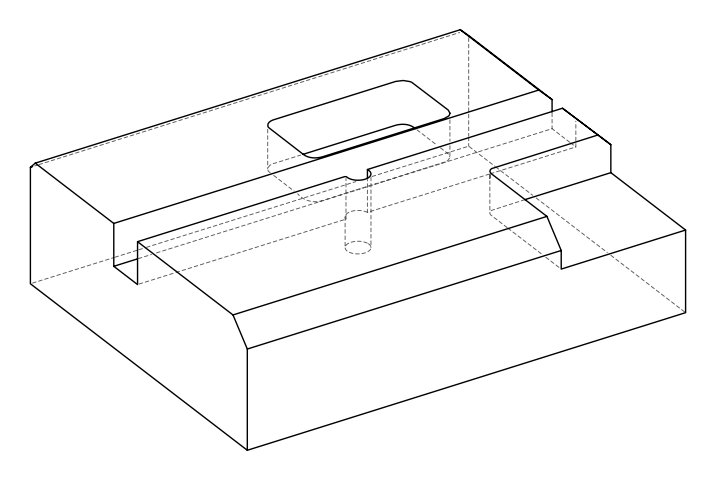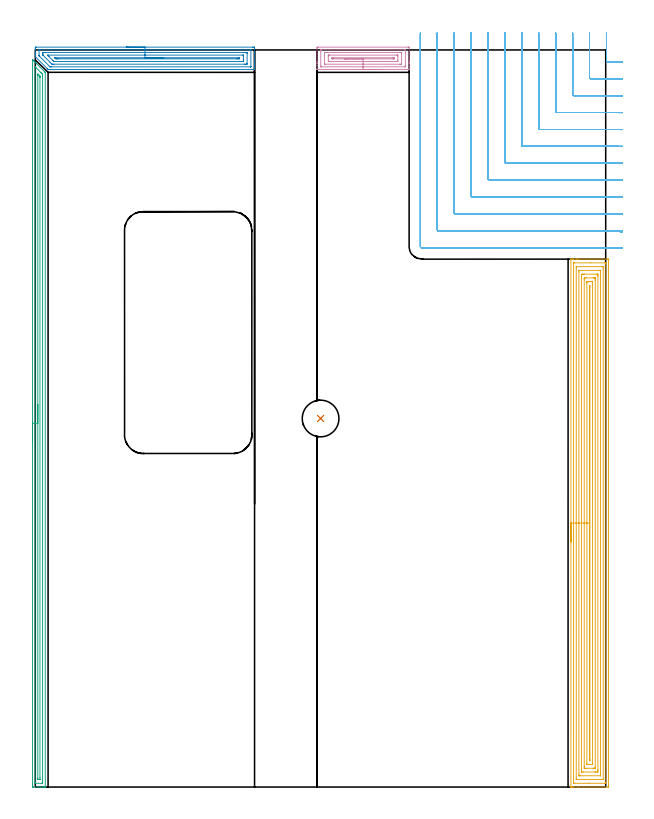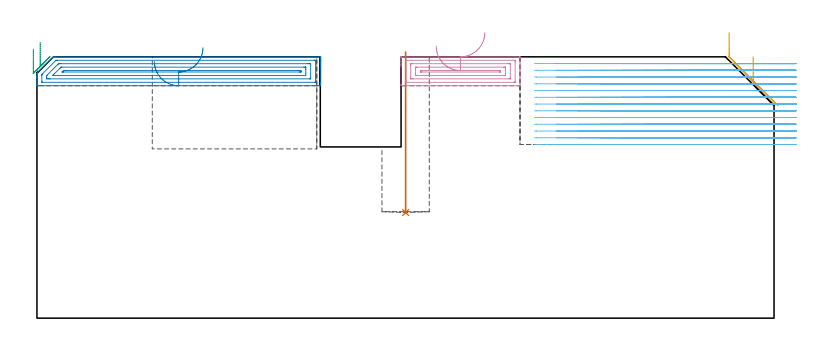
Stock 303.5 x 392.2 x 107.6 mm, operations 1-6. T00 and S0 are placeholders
(PLAN: 8 operations, 4 tool changes, 102 min)
(1 INDEXABLE_INSERT_DRILL_BLIND_HOLE_FROM_SOLID | STEP1POCKET | NXT0302_010 | 0.27 min | 19046 mm3)
(2 AREA_MILL | FG_CHAMFER_SURFACE | UGT0205_001 | 4.78 min | 8725 mm3)
(3 AREA_MILL_1 | FG_CHAMFER_SURFACE_1 | UGT0205_001 | 9.39 min | 8846 mm3)
(4 AREA_MILL_2 | FG_CHAMFER_SURFACE_2 | UGT0205_001 | 2.15 min | 4393 mm3)
(5 AREA_MILL_3 | FG_CHAMFER_SURFACE_3 | UGT0205_001 | 18.18 min | 57758 mm3)
(6 MILL_CORNER_NOTCH_RECTANGULAR | CORNER_NOTCH_RECTANGULAR | NXT0201_011 | Follow Part, ap 3, ae 75% | 42.42 min | 417905 mm3)
(7 MILL_RECTANGULAR_POCKET | POCKET_RECTANGULAR_STRAIGHT | NXT0201_012 | Follow Part, ap 4, ae 75% | 15.49 min | 327081 mm3)
(8 MILL_RECTANGULAR_SLOT | SLOT_RECTANGULAR | UGT0201_004 | Follow Part, ap 8, ae 75% | 9.31 min | 478092 mm3)
(TOOL NXT0302_010 | Index. Insert Drill 19.5mm [880-D1950L25-05] | D19.5 PA176 FL98 Z2)
(TOOL UGT0205_001 | Chamfer Mill 20 x 3 x 45 deg. | D20 FL50 Z2)
(TOOL NXT0201_011 | ENDMILL 12mm [2P460-1200-NA 1630] | D12 FL38 Z6)
(TOOL NXT0201_012 | ENDMILL 16mm [2P460-1600-NA 1630] | D16 FL38 Z6)
(TOOL UGT0201_004 | End Mill 32 mm | D32 FL53 Z6)
(OP 1 INDEXABLE_INSERT_DRILL_BLIND_HOLE_FROM_SOLID)
G17 G21 G94 G90
T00 M6
G54
G17 G0 G90 X151.8 Y196.1 S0 M3
G43 Z117.6 H1
G94 G81 G98 Z43.5 F250. R109.6
G80
M5
M2
(OP 2 AREA_MILL)
G17 G21 G94 G90
T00 M6
G54
G17 G0 G90 X48.35 Y393.7 S1061 M3
G43 Z117.6 H0
Z105.7
G94 G1 X48.388 Z104.828 F250.
X48.502 Z103.964
X48.691 Z103.112
X48.953 Z102.28
X49.287 Z101.474
X49.69 Z100.7
X50.158 Z99.964
X50.69 Z99.272
X51.279 Z98.629
X51.922 Z98.04
X52.614 Z97.508
X53.35 Z97.04
X54.124 Z96.637
X54.93 Z96.303
X55.762 Z96.041
X56.614 Z95.852
X57.478 Z95.738
X58.35 Z95.7
X115.546
X116.141 Y393.697 Z95.703
X116.693 Y393.691 Z95.705
X116.697 Y393.659 Z95.738
X116.699 Y393.102 Z96.295
X116.7 Y392.541 Z96.855
Y385.966 Z103.428
Y385.303 Z104.095
Y385.074 Z104.323
Y384.411 Z104.986
Y384.182 Z105.214
Y383.725 Z105.674
Y382.855 Z106.544
Y382.398 Z107.
Y382.106 Z107.292
X116.693 Y381.837 Z107.555
X116.69 Y381.803 Z107.589
X116.586 Y381.8 Z107.6
X7.671
X6.97 Y381.803 Z107.596
X6.799 Y381.807 Z107.593
X6.782 Y381.82 Z107.58
X6.647 Y381.952 Z107.446
X6.374 Y382.226 Z107.173
X0.247 Y388.352 Z101.047
X0.114 Y388.488 Z100.911
X0.009 Y388.602 Z100.796
X0.007 Y388.642 Z100.756
X0. Y389.099 Z100.299
Y389.968 Z99.43
Y390.426 Z98.97
Y390.654 Z98.742
Y392.438 Z96.959
X0.001 Y393.102 Z96.293
X0.003 Y393.659 Z95.736
X0.007 Y393.69 Z95.705
X0.559 Y393.7 Z95.7
X58.35
Y392.286 Z97.114
X114.363
X114.684 Y392.279 Z97.121
X114.69 Y392.257 Z97.143
X114.693 Y392.21 Z97.19
X114.699 Y391.873 Z97.527
Y383.29 Z106.11
X114.698 Y383.248 Z106.152
X114.694 Y383.228 Z106.172
X114.692 Y383.223 Z106.177
X114.666 Y383.221 Z106.179
X114.515 Y383.216 Z106.184
X114.439 Y383.214 Z106.186
X114.363
X8.485
X8.333 Y383.215 Z106.185
X8.03 Y383.219 Z106.181
X7.839 Y383.222 Z106.178
X7.814 Y383.243 Z106.157
X7.762 Y383.29 Z106.11
X7.671 Y383.379 Z106.021
X2.337 Y388.713 Z100.687
X2.135 Y388.919 Z100.481
X2.036 Y389.023 Z100.377
X2.014 Y389.048 Z100.352
X2.009 Y389.1 Z100.3
X2.005 Y389.196 Z100.204
X2.001 Y389.534 Z99.866
Y392.21 Z97.19
X2.002 Y392.252 Z97.148
X2.006 Y392.272 Z97.128
X2.008 Y392.277 Z97.123
X2.034 Y392.279 Z97.121
X2.185 Y392.284 Z97.116
X2.261 Y392.286 Z97.114
X2.337
X58.35
Y390.872 Z98.528
X112.141 Y390.871 Z98.529
X112.585 Y390.869 Z98.531
X112.648 Y390.867 Z98.533
X112.678 Y390.865 Z98.535
X112.69 Y390.771 Z98.629
X112.697 Y390.541 Z98.859
X112.699 Y390.426 Z98.974
Y384.96 Z104.44
X112.695 Y384.844 Z104.556
X112.686 Y384.635 Z104.765
X112.585 Y384.634 Z104.766
X112.139 Y384.63 Z104.77
X111.696 Y384.629 Z104.771
X111.251 Y384.628 Z104.772
X9.894 Y384.629 Z104.771
X9.45 Y384.63 Z104.77
X9. Y384.633 Z104.767
X8.899 Y384.635 Z104.765
X8.703 Y384.808 Z104.592
X8.56 Y384.941 Z104.459
X8.426 Y385.074 Z104.326
X7.671 Y385.828 Z103.572
X4.115 Y389.386 Z100.014
X4.045 Y389.461 Z99.939
X4.012 Y389.499 Z99.901
X4.009 Y389.534 Z99.866
X4.002 Y389.647 Z99.753
X4. Y390.426 Z98.974
X4.001 Y390.54 Z98.86
X4.005 Y390.656 Z98.744
X4.014 Y390.865 Z98.535
X4.115 Y390.866 Z98.534
X4.561 Y390.87 Z98.53
X5.004 Y390.871 Z98.529
X5.449 Y390.872 Z98.528
X58.35
Y389.457 Z99.943
X110.542
X110.634 Y389.455 Z99.945
X110.677 Y389.452 Z99.948
X110.69 Y389.449 Z99.951
X110.7 Y388.642 Z100.758
Y386.965 Z102.435
Y386.858 Z102.542
X110.695 Y386.078 Z103.322
X110.69 Y386.053 Z103.347
X110.677 Y386.049 Z103.351
X110.629 Y386.046 Z103.354
X110.527 Y386.044 Z103.356
X110.324 Y386.043 Z103.357
X109.918
X10.262
X10.059 Y386.045 Z103.355
X9.958 Y386.047 Z103.353
X9.912 Y386.049 Z103.351
X9.813 Y386.145 Z103.255
X9.45 Y386.501 Z102.899
X7.307 Y388.642 Z100.758
X6.782 Y389.168 Z100.232
X6.594 Y389.363 Z100.037
X6.51 Y389.45 Z99.95
X6.782 Y389.456 Z99.944
X6.859 Y389.457 Z99.943
X58.35
Y388.043 Z101.357
X108.14
X108.432 Y388.041 Z101.359
X108.626 Y388.038 Z101.362
X108.688 Y388.036 Z101.364
X108.692 Y388.005 Z101.395
X108.695 Y387.937 Z101.463
Y387.75 Z101.65
X108.69 Y387.476 Z101.924
X108.425 Y387.464 Z101.936
X108.14 Y387.461 Z101.939
X107.542 Y387.457 Z101.943
X107.25
X12.117
X11.518 Y387.459 Z101.941
X11.228 Y387.462 Z101.938
X10.943 Y387.467 Z101.933
X10.652 Y387.75 Z101.65
X10.455 Y387.945 Z101.455
X10.386 Y388.016 Z101.384
X10.369 Y388.036 Z101.364
X10.37 Y388.037 Z101.363
X10.379 Y388.039 Z101.361
X10.449 Y388.042 Z101.358
X10.643 Y388.043 Z101.357
X10.936
X58.35
X59.222 Z101.395
X60.086 Z101.509
X60.938 Z101.698
X61.77 Z101.96
X62.576 Z102.294
X63.35 Z102.697
X64.086 Z103.165
X64.778 Z103.696
X65.421 Z104.286
X66.01 Z104.929
X66.542 Z105.621
X67.01 Z106.357
X67.413 Z107.131
X67.747 Z107.937
X68.009 Z108.769
X68.198 Z109.62
X68.312 Z110.485
X68.35 Z111.357
G0 Z117.6
M5
M2
(OP 3 AREA_MILL_1)
G17 G21 G94 G90
T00 M6
G54
G17 G0 G90 X-1.5 Y183.55 S1061 M3
G43 Z117.6 H0
Z110.8
G94 G1 Y183.588 Z109.928 F250.
Y183.702 Z109.064
Y183.891 Z108.212
Y184.153 Z107.38
Y184.487 Z106.574
Y184.89 Z105.8
Y185.359 Z105.064
Y185.89 Z104.372
Y186.479 Z103.729
Y187.122 Z103.14
Y187.814 Z102.608
Y188.55 Z102.14
Y189.324 Z101.737
Y190.13 Z101.403
Y190.962 Z101.141
Y191.814 Z100.952
Y192.678 Z100.838
Y193.55 Z100.8
X-1.499 Y387.079 Z100.799
X-1.495 Y387.083 Z100.803
X-1.482 Y387.079 Z100.816
X-1.341 Y386.941 Z100.958
X-0.883 Y386.484 Z101.415
X-0.721 Y386.323 Z101.574
X-0.566 Y386.167 Z101.732
X-0.436 Y386.037 Z101.862
X-0.284 Y385.886 Z102.011
X-0.139 Y385.74 Z102.159
X0.01 Y385.591 Z102.308
X0.153 Y385.449 Z102.448
X0.289 Y385.312 Z102.587
X0.457 Y385.144 Z102.755
X5.075 Y380.525 Z107.375
X5.267 Y380.331 Z107.564
X5.295 Y380.294 Z107.59
X5.3 Y380.231 Z107.6
Y0.17
X5.298 Y0.01 Z107.589
X5.173 Y0.003 Z107.465
X5.04 Y0. Z107.34
X4.747 Z107.047
X4.084 Z106.379
X2.879 Z105.176
X2.337 Z104.631
X-1.066 Z101.231
X-1.158 Y0.002 Z101.139
X-1.493 Y0.01 Z100.804
X-1.497 Y0.27 Z100.802
X-1.499 Y0.616 Z100.801
X-1.5 Y0.966 Z100.8
Y193.55
X-0.086 Z102.214
X-0.085 Y382.911 Z102.215
X-0.083 Y383.112 Z102.217
X-0.08 Y383.211 Z102.22
X-0.079 Y383.217 Z102.221
X-0.065 Y383.207 Z102.235
X-0.035 Y383.181 Z102.265
X0.239 Y382.911 Z102.539
X2.919 Y380.231 Z105.219
X3.21 Y379.938 Z105.51
X3.801 Y379.338 Z106.101
X3.879 Y379.247 Z106.179
X3.881 Y379.165 Z106.181
X3.884 Y378.993 Z106.184
X3.885 Y378.648 Z106.185
X3.886 Y378.445 Z106.186
X3.885 Y2.606 Z106.185
X3.884 Y2.403 Z106.184
X3.88 Y2.058 Z106.18
X3.879 Y2.019 Z106.179
X3.871 Y2.01 Z106.171
X3.84 Y2.007 Z106.14
X3.735 Y2.002 Z106.035
X3.604 Y2. Z105.904
X0.109 Z102.409
X-0.038 Y2.003 Z102.262
X-0.068 Y2.006 Z102.232
X-0.077 Y2.01 Z102.223
X-0.08 Y2.018 Z102.22
X-0.083 Y2.053 Z102.217
X-0.085 Y2.199 Z102.215
X-0.086 Y193.55 Z102.214
X1.328 Z103.628
X1.329 Y378.582 Z103.629
X1.333 Y379.338 Z103.633
X1.334 Y379.344 Z103.634
X1.355 Y379.338 Z103.655
X1.463 Y379.234 Z103.763
X2.256 Y378.445 Z104.556
X2.337 Y378.363 Z104.637
X2.434 Y378.259 Z104.734
X2.456 Y378.233 Z104.756
X2.465 Y378.212 Z104.765
X2.467 Y378.148 Z104.767
X2.47 Y377.965 Z104.77
X2.471 Y377.689 Z104.771
X2.472 Y377.552 Z104.772
X2.471 Y4.945 Z104.771
X2.469 Y4.189 Z104.769
X2.467 Y4.056 Z104.767
X2.465 Y4.015 Z104.765
X2.429 Y4.01 Z104.729
X2.337 Y4.007 Z104.637
X1.647 Y4.001 Z103.947
X1.463 Y4.002 Z103.763
X1.402 Y4.005 Z103.702
X1.354 Y4.01 Z103.654
X1.335 Y4.019 Z103.635
X1.333 Y4.052 Z103.633
X1.33 Y4.189 Z103.63
X1.329 Y4.326 Z103.629
X1.328 Y193.55 Z103.628
Y194.422 Z103.666
Y195.287 Z103.78
Y196.138 Z103.969
Y196.97 Z104.232
Y197.776 Z104.565
Y198.55 Z104.968
Y199.286 Z105.437
Y199.978 Z105.968
Y200.621 Z106.557
Y201.21 Z107.201
Y201.742 Z107.893
Y202.21 Z108.628
Y202.613 Z109.402
Y202.947 Z110.208
Y203.209 Z111.04
Y203.398 Z111.892
Y203.512 Z112.757
Y203.55 Z113.628
G0 Z117.6
M5
M2
(OP 4 AREA_MILL_2)
G17 G21 G94 G90
T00 M6
G54
G17 G0 G90 X184.4 Y381.8 S1061 M3
G43 Z117.6 H0
G94 G1 X184.362 Z116.728 F250.
X184.248 Z115.863
X184.059 Z115.012
X183.797 Z114.18
X183.463 Z113.374
X183.06 Z112.6
X182.592 Z111.864
X182.06 Z111.172
X181.471 Z110.529
X180.828 Z109.94
X180.136 Z109.408
X179.4 Z108.94
X178.626 Z108.537
X177.82 Z108.203
X176.988 Z107.941
X176.137 Z107.752
X175.272 Z107.638
X174.4 Z107.6
X149.993
X149.91 Y381.803 Z107.589
X149.907 Y381.83 Z107.563
X149.9 Y382.05 Z107.348
Y383.809 Z105.59
Y385.074 Z104.323
Y385.261 Z104.137
Y385.966 Z103.427
Y393.102 Z96.295
X149.903 Y393.457 Z95.939
X149.91 Y393.691 Z95.705
X150.143 Y393.699 Z95.699
X150.437 Y393.7 Z95.7
X198.363
X198.659 Y393.696 Z95.702
X198.89 Y393.691 Z95.705
X198.9 Y393.454 Z95.942
Y385.966 Z103.427
Y385.261 Z104.137
Y385.074 Z104.323
Y382.05 Z107.349
X198.893 Y381.83 Z107.563
X198.89 Y381.803 Z107.589
X198.807 Y381.8 Z107.6
X174.4
Y383.214 Z106.186
X152.212
X152.136 Y383.215 Z106.185
X151.985 Y383.22 Z106.18
X151.909 Y383.225 Z106.175
X151.905 Y383.246 Z106.154
X151.902 Y383.29 Z106.11
X151.9 Y383.603 Z105.797
X151.901 Y391.63 Z97.77
X151.91 Y392.21 Z97.19
X151.918 Y392.279 Z97.121
X152.06 Y392.284 Z97.116
X152.136 Y392.285 Z97.115
X196.588 Y392.286 Z97.114
X196.664 Y392.285 Z97.115
X196.815 Y392.28 Z97.12
X196.891 Y392.275 Z97.125
X196.895 Y392.254 Z97.146
X196.898 Y392.21 Z97.19
X196.9 Y391.897 Z97.503
X196.899 Y383.87 Z105.53
X196.89 Y383.29 Z106.11
X196.882 Y383.221 Z106.179
X196.74 Y383.216 Z106.184
X196.664 Y383.215 Z106.185
X174.4 Y383.214 Z106.186
Y384.628 Z104.772
X154.43 Y384.629 Z104.771
X153.987 Y384.631 Z104.769
X153.925 Y384.633 Z104.767
X153.914 Y384.634 Z104.766
X153.908 Y384.697 Z104.703
X153.903 Y384.813 Z104.587
X153.9 Y385.161 Z104.239
Y390.513 Z98.887
X153.902 Y390.6 Z98.8
X153.908 Y390.774 Z98.626
X153.913 Y390.866 Z98.534
X153.932 Y390.868 Z98.532
X153.987 Y390.869 Z98.531
X154.431 Y390.871 Z98.529
X154.874 Y390.872 Z98.528
X194.37 Y390.871 Z98.529
X194.813 Y390.869 Z98.531
X194.875 Y390.867 Z98.533
X194.886 Y390.866 Z98.534
X194.892 Y390.803 Z98.597
X194.897 Y390.687 Z98.713
X194.9 Y390.339 Z99.061
Y384.987 Z104.413
X194.898 Y384.9 Z104.5
X194.892 Y384.726 Z104.674
X194.887 Y384.634 Z104.766
X194.868 Y384.632 Z104.768
X194.813 Y384.631 Z104.769
X194.369 Y384.629 Z104.771
X193.926 Y384.628 Z104.772
X174.4
Y386.043 Z103.357
X156.573
X156.211 Y386.044 Z103.356
X156.031 Y386.047 Z103.353
X155.942 Y386.05 Z103.35
X155.91 Y386.054 Z103.346
X155.909 Y386.087 Z103.313
X155.901 Y386.719 Z102.681
X155.9 Y388.642 Z100.758
X155.904 Y389.391 Z100.009
X155.91 Y389.443 Z99.957
X155.919 Y389.451 Z99.949
X155.94 Y389.453 Z99.947
X156.041 Y389.455 Z99.945
X156.244 Y389.457 Z99.943
X156.649
X192.227
X192.589 Y389.456 Z99.944
X192.769 Y389.453 Z99.947
X192.859 Y389.45 Z99.95
X192.89 Y389.446 Z99.954
X192.891 Y389.413 Z99.987
X192.899 Y388.781 Z100.619
X192.9 Y386.858 Z102.542
X192.896 Y386.109 Z103.291
X192.89 Y386.057 Z103.343
X192.881 Y386.049 Z103.351
X192.86 Y386.047 Z103.353
X192.759 Y386.045 Z103.355
X192.556 Y386.043 Z103.357
X192.151
X174.4
Y387.457 Z101.943
X158.424
X158.133 Y387.459 Z101.941
X157.939 Y387.463 Z101.937
X157.913 Y387.464 Z101.936
X157.909 Y387.475 Z101.925
X157.904 Y387.511 Z101.889
X157.902 Y387.574 Z101.826
X157.904 Y387.75 Z101.65
X157.91 Y388.013 Z101.387
X157.915 Y388.037 Z101.363
X157.958 Y388.039 Z101.361
X158.036 Y388.041 Z101.359
X158.133 Y388.043 Z101.357
X158.424
X190.376
X190.667 Y388.041 Z101.359
X190.861 Y388.037 Z101.363
X190.887 Y388.036 Z101.364
X190.891 Y388.025 Z101.375
X190.896 Y387.989 Z101.411
X190.898 Y387.926 Z101.474
X190.896 Y387.75 Z101.65
X190.89 Y387.487 Z101.913
X190.885 Y387.463 Z101.937
X190.842 Y387.461 Z101.939
X190.765 Y387.459 Z101.941
X190.667 Y387.457 Z101.943
X190.376
X174.4
X173.528 Z101.981
X172.664 Z102.095
X171.812 Z102.284
X170.98 Z102.546
X170.174 Z102.88
X169.4 Z103.283
X168.664 Z103.752
X167.972 Z104.283
X167.329 Z104.872
X166.74 Z105.515
X166.209 Z106.207
X165.74 Z106.943
X165.337 Z107.717
X165.003 Z108.523
X164.741 Z109.355
X164.552 Z110.207
X164.438 Z111.072
X164.4 Z111.943
G0 Z117.6
M5
M2
(OP 5 AREA_MILL_3)
G17 G21 G94 G90
T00 M6
G54
G17 G0 G90 X285. Y130.45 S1061 M3
G43 Z117.6 H0
G94 G1 Y130.488 Z116.728 F250.
Y130.602 Z115.863
Y130.791 Z115.012
Y131.053 Z114.18
Y131.387 Z113.374
Y131.79 Z112.6
Y132.259 Z111.864
Y132.79 Z111.172
Y133.379 Z110.529
Y134.022 Z109.939
Y134.714 Z109.408
Y135.45 Z108.94
Y136.224 Z108.537
Y137.03 Z108.203
Y137.862 Z107.941
Y138.714 Z107.752
Y139.578 Z107.638
Y140.45 Z107.6
Y280.727
X285.002 Y280.89 Z107.588
X285.064 Y280.893 Z107.527
X285.48 Y280.9 Z107.12
X285.82 Z106.78
X286.512 Z106.083
X287.752 Z104.845
X288.299 Z104.295
X288.919 Z103.676
X304.381 Z88.216
X304.997 Y280.898 Z87.601
X304.998 Y280.897 Z87.6
X305. Y280.28
Y0.62
X304.998 Y0.003
X304.997 Y0.002
X304.381 Y0. Z88.216
X288.919 Z103.676
X286.512 Z106.083
X285.82 Z106.78
X285.48 Z107.12
X285.067 Z107.525
X285.046 Y0.003 Z107.545
X285.003 Y0.01 Z107.588
X285. Y0.173 Z107.6
Y140.45
X286.414 Z106.186
Y278.591
X286.416 Y278.69 Z106.184
X286.421 Y278.877 Z106.179
X286.512 Y278.89 Z106.088
X287. Y278.899 Z105.6
X295.487 Y278.9 Z97.113
X303.081 Z89.519
X303.488 Y278.898 Z89.112
X303.545 Y278.895 Z89.055
X303.575 Y278.891 Z89.025
X303.58 Y278.787 Z89.02
X303.585 Y278.591 Z89.015
X303.586 Y278.493 Z89.014
Y278.395
Y2.309
X303.584 Y2.21 Z89.016
X303.579 Y2.023 Z89.021
X303.488 Y2.01 Z89.112
X303. Y2.001 Z89.6
X294.513 Y2. Z98.087
X286.919 Z105.681
X286.512 Y2.002 Z106.088
X286.455 Y2.005 Z106.145
X286.425 Y2.009 Z106.175
X286.42 Y2.113 Z106.18
X286.415 Y2.309 Z106.185
X286.414 Y2.407 Z106.186
Y2.505
Y140.45
X287.828 Z104.772
X287.829 Y276.706 Z104.771
X287.83 Y276.824 Z104.77
X287.833 Y276.881 Z104.767
X287.834 Y276.888 Z104.766
X287.857 Y276.892 Z104.743
X287.912 Y276.896 Z104.688
X288.106 Y276.9 Z104.494
X301.701 Z90.899
X301.894 Y276.898 Z90.706
X302.024 Y276.895 Z90.576
X302.126 Y276.89 Z90.474
X302.165 Y276.882 Z90.435
X302.166 Y276.862 Z90.434
X302.169 Y276.706 Z90.431
X302.171 Y276.236 Z90.429
Y4.194
X302.17 Y4.076 Z90.43
X302.167 Y4.019 Z90.433
X302.166 Y4.012 Z90.434
X302.143 Y4.008 Z90.457
X302.088 Y4.004 Z90.512
X301.894 Y4. Z90.706
X288.299 Z104.301
X288.106 Y4.002 Z104.494
X287.976 Y4.005 Z104.624
X287.874 Y4.01 Z104.726
X287.835 Y4.018 Z104.765
X287.834 Y4.038 Z104.766
X287.831 Y4.194 Z104.769
X287.829 Y4.664 Z104.771
X287.828 Y140.45 Z104.772
X289.243 Z103.357
Y274.026
X289.248 Y274.864 Z103.352
X289.249 Y274.887 Z103.351
X289.268 Y274.891 Z103.332
X289.321 Y274.896 Z103.279
X289.431 Y274.899 Z103.169
X299.914 Y274.9 Z92.686
X300.36 Z92.24
X300.573 Y274.899 Z92.027
X300.68 Y274.896 Z91.92
X300.732 Y274.892 Z91.868
X300.751 Y274.888 Z91.849
X300.757 Y274.026 Z91.843
Y6.874
X300.752 Y6.036 Z91.848
X300.751 Y6.013 Z91.849
X300.732 Y6.009 Z91.868
X300.679 Y6.004 Z91.921
X300.569 Y6.001 Z92.031
X290.086 Y6. Z102.514
X289.64 Z102.96
X289.427 Y6.001 Z103.173
X289.32 Y6.004 Z103.28
X289.268 Y6.009 Z103.332
X289.249 Y6.012 Z103.351
X289.243 Y6.874 Z103.357
Y140.45
X290.657 Z101.943
Y271.668
X290.658 Y272.239 Z101.942
X290.66 Y272.559 Z101.94
X290.664 Y272.875 Z101.936
X290.98 Y272.89 Z101.62
X291.215 Y272.897 Z101.385
X291.873 Y272.9 Z100.727
X292.105 Z100.495
X298.359 Z94.241
X299.02 Y272.898 Z93.58
X299.256 Y272.896 Z93.344
X299.322 Y272.89 Z93.278
X299.336 Y272.871 Z93.264
X299.338 Y272.814 Z93.262
X299.342 Y272.239 Z93.258
X299.343 Y271.916 Z93.257
Y9.232
X299.342 Y8.661 Z93.258
X299.34 Y8.341 Z93.26
X299.336 Y8.025 Z93.264
X299.02 Y8.01 Z93.58
X298.785 Y8.003 Z93.815
X298.127 Y8. Z94.473
X297.895 Z94.705
X291.641 Z100.959
X290.98 Y8.002 Z101.62
X290.744 Y8.004 Z101.856
X290.678 Y8.01 Z101.922
X290.664 Y8.029 Z101.936
X290.662 Y8.086 Z101.938
X290.658 Y8.661 Z101.942
X290.657 Y8.984 Z101.943
Y140.45
X292.071 Z100.529
Y270.253
X292.072 Y270.452 Z100.528
X292.076 Y270.799 Z100.524
X292.078 Y270.877 Z100.522
X292.169 Y270.89 Z100.431
X292.322 Y270.897 Z100.278
X292.766 Y270.899 Z99.834
X293.212 Y270.9 Z99.388
X296.785 Z95.815
X297.234 Z95.366
X297.681 Y270.898 Z94.919
X297.874 Y270.893 Z94.726
X297.914 Y270.89 Z94.686
X297.922 Y270.822 Z94.678
X297.926 Y270.653 Z94.674
X297.928 Y270.452 Z94.672
X297.929 Y269.756 Z94.671
Y10.647
X297.928 Y10.448 Z94.672
X297.924 Y10.101 Z94.676
X297.922 Y10.023 Z94.678
X297.831 Y10.01 Z94.769
X297.678 Y10.003 Z94.922
X297.234 Y10.001 Z95.366
X296.788 Y10. Z95.812
X293.215 Z99.385
X292.766 Z99.834
X292.319 Y10.002 Z100.281
X292.126 Y10.007 Z100.474
X292.086 Y10.01 Z100.514
X292.078 Y10.078 Z100.522
X292.074 Y10.247 Z100.526
X292.072 Y10.448 Z100.528
X292.071 Y11.144 Z100.529
Y140.45
X293.485 Z99.115
Y267.946
X293.488 Y268.665 Z99.112
X293.49 Y268.835 Z99.11
X293.492 Y268.888 Z99.108
X293.543 Y268.891 Z99.057
X293.66 Y268.895 Z98.94
X294.318 Y268.9 Z98.282
X294.553 Z98.047
X295.212 Z97.388
X296.105 Z96.495
X296.34 Y268.898 Z96.26
X296.418 Y268.895 Z96.182
X296.48 Y268.89 Z96.12
X296.508 Y268.881 Z96.092
X296.51 Y268.839 Z96.09
X296.513 Y268.665 Z96.087
X296.514 Y268.491 Z96.086
X296.515 Y12.954 Z96.085
X296.512 Y12.235 Z96.088
X296.51 Y12.065 Z96.09
X296.508 Y12.012 Z96.092
X296.457 Y12.009 Z96.143
X296.34 Y12.005 Z96.26
X295.682 Y12. Z96.918
X295.447 Z97.153
X294.788 Z97.812
X293.895 Z98.705
X293.66 Y12.002 Z98.94
X293.582 Y12.005 Z99.018
X293.52 Y12.01 Z99.08
X293.492 Y12.019 Z99.108
X293.49 Y12.061 Z99.11
X293.487 Y12.235 Z99.113
X293.486 Y12.409 Z99.114
X293.485 Y140.45 Z99.115
X294.899 Z97.701
X294.9 Y266.185 Z97.7
X294.901 Y266.53 Z97.699
X294.907 Y266.878 Z97.693
X294.989 Y266.89 Z97.611
X295.093 Y266.878 Z97.507
X295.098 Y266.677 Z97.502
X295.1 Y266.331 Z97.5
Y14.715
X295.099 Y14.37 Z97.501
X295.093 Y14.022 Z97.507
X295.011 Y14.01 Z97.589
X294.907 Y14.022 Z97.693
X294.902 Y14.223 Z97.698
X294.9 Y14.569 Z97.7
X294.899 Y140.45 Z97.701
Y141.322 Z97.739
Y142.187 Z97.852
Y143.038 Z98.041
Y143.87 Z98.304
Y144.676 Z98.637
Y145.45 Z99.04
Y146.186 Z99.509
Y146.878 Z100.04
Y147.521 Z100.629
Y148.11 Z101.273
Y148.642 Z101.965
Y149.11 Z102.701
Y149.513 Z103.474
Y149.847 Z104.28
Y150.109 Z105.112
Y150.298 Z105.964
Y150.412 Z106.829
Y150.45 Z107.701
G0 Z117.6
M5
M2
(OP 6 MILL_CORNER_NOTCH_RECTANGULAR)
G17 G21 G94 G90
T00 M6
G54
G17 G0 G90 X303.843 Y401.187 S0 M3
G43 Z117.6 H1
Z104.823
G94 G1 X303.889 Y398.187 F250.
G2 X303.9 Y396.692 R99. F500.
G1 Y386.493
G3 X304.493 Y385.9 R0.6
G1 X307.972
G2 X309.5 Y385.888 R99.
G1 X312.5 Y385.842 F250.
G0 Z117.6
X294.837 Y401.2
Z104.823
G1 X294.887 Y398.2
G2 X294.9 Y396.692 R90. F500.
G1 Y377.494
G3 X295.494 Y376.9 R0.6
G1 X307.972
G2 X309.5 Y376.887 R90.
G1 X312.5 Y376.836 F250.
G0 Z117.6
X285.83 Y401.199
Z104.823
G1 X285.886 Y398.2
G2 X285.9 Y396.692 R81. F500.
G1 Y368.494
G3 X286.494 Y367.9 R0.6
G1 X307.972
G2 X309.5 Y367.886 R81.
G1 X312.499 Y367.829 F250.
G0 Z117.6
X276.821 Y401.199
Z104.823
G1 X276.884 Y398.2
G2 X276.9 Y396.692 R72. F500.
G1 Y359.494
G3 X277.494 Y358.9 R0.6
G1 X307.972
G2 X309.5 Y358.884 R72.
G1 X312.499 Y358.82 F250.
G0 Z117.6
X267.81 Y401.199
Z104.823
G1 X267.882 Y398.2
G2 X267.9 Y396.692 R63. F500.
G1 Y350.495
G3 X268.495 Y349.9 R0.6
G1 X307.972
G2 X309.5 Y349.881 R63.
G1 X312.499 Y349.809 F250.
G0 Z117.6
X258.795 Y401.199
Z104.823
G1 X258.879 Y398.2
G2 X258.9 Y396.692 R54. F500.
G1 Y341.495
G3 X259.495 Y340.9 R0.6
G1 X307.972
G2 X309.5 Y340.878 R54.
G1 X312.499 Y340.794 F250.
G0 Z117.6
X249.774 Y401.198
Z104.823
G1 X249.875 Y398.2
G2 X249.9 Y396.692 R45. F500.
G1 Y332.495
G3 X250.495 Y331.9 R0.6
G1 X307.972
G2 X309.5 Y331.874 R45.
G1 X312.498 Y331.772 F250.
G0 Z117.6
X240.743 Y401.197
Z104.823
G1 X240.868 Y398.2
G2 X240.9 Y396.692 R36. F500.
G1 Y323.496
G3 X241.496 Y322.9 R0.6
G1 X307.972
G2 X309.5 Y322.868 R36.
G1 X312.497 Y322.74 F250.
G0 Z117.6
X231.69 Y401.195
Z104.823
G1 X231.858 Y398.2
G2 X231.9 Y396.692 R27. F500.
G1 Y314.496
G3 X232.496 Y313.9 R0.6
G1 X307.972
G2 X309.5 Y313.857 R27.
G1 X312.495 Y313.687 F250.
G0 Z117.6
X222.585 Y401.189
Z104.823
G1 X222.837 Y398.2
G2 X222.9 Y396.692 R18. F500.
G1 Y305.496
G3 X223.496 Y304.9 R0.6
G1 X307.972
G2 X309.5 Y304.835 R18.
G1 X312.489 Y304.58 F250.
G0 Z117.6
X213.27 Y401.158
Z104.823
G1 X213.773 Y398.2
G2 X213.9 Y396.692 R9. F500.
G1 Y296.496
G3 X214.496 Y295.9 R0.6
G1 X307.972
G2 X309.5 Y295.769 R9.
G1 X312.456 Y295.26 F250.
G0 Z117.6
X204.9 Y399.692
Z104.823
G1 Y396.692
Y287.6 F500.
G3 X205.6 Y286.9 R0.7
G1 X307.972
X310.972 F250.
G0 Z117.6
X303.893 Y401.187
Z102.046
G1 X303.9 Y398.187
Y397.949 F500.
Y386.493
G3 X304.493 Y385.9 R0.6
G1 X307.972
G2 X309.5 Y385.888 R99.
G1 X312.5 Y385.842 F250.
G0 Z117.6
X294.891 Y401.2
Z102.046
G1 X294.9 Y398.2
Y397.949 F500.
Y377.494
G3 X295.494 Y376.9 R0.6
G1 X307.972
G2 X309.5 Y376.887 R90.
G1 X312.5 Y376.836 F250.
G0 Z117.6
X285.89 Y401.2
Z102.046
G1 X285.9 Y398.2
Y397.949 F500.
Y368.494
G3 X286.494 Y367.9 R0.6
G1 X307.972
G2 X309.5 Y367.886 R81.
G1 X312.499 Y367.829 F250.
G0 Z117.6
X276.889 Y401.2
Z102.046
G1 X276.9 Y398.2
Y397.949 F500.
Y359.494
G3 X277.494 Y358.9 R0.6
G1 X307.972
G2 X309.5 Y358.884 R72.
G1 X312.499 Y358.82 F250.
G0 Z117.6
X267.888 Y401.2
Z102.046
G1 X267.899 Y398.2
X267.9 Y397.949 F500.
Y350.495
G3 X268.495 Y349.9 R0.6
G1 X307.972
G2 X309.5 Y349.881 R63.
G1 X312.499 Y349.809 F250.
G0 Z117.6
X258.885 Y401.2
Z102.046
G1 X258.899 Y398.2
X258.9 Y397.949 F500.
Y341.495
G3 X259.495 Y340.9 R0.6
G1 X307.972
G2 X309.5 Y340.878 R54.
G1 X312.499 Y340.794 F250.
G0 Z117.6
X249.883 Y401.2
Z102.046
G1 X249.899 Y398.2
X249.9 Y397.949 F500.
Y332.495
G3 X250.495 Y331.9 R0.6
G1 X307.972
G2 X309.5 Y331.874 R45.
G1 X312.498 Y331.772 F250.
G0 Z117.6
X240.878 Y401.2
Z102.046
G1 X240.899 Y398.2
X240.9 Y397.949 F500.
Y323.496
G3 X241.496 Y322.9 R0.6
G1 X307.972
G2 X309.5 Y322.868 R36.
G1 X312.497 Y322.74 F250.
G0 Z117.6
X231.871 Y401.2
Z102.046
G1 X231.899 Y398.2
G2 X231.9 Y397.949 R27. F500.
G1 Y314.496
G3 X232.496 Y313.9 R0.6
G1 X307.972
G2 X309.5 Y313.857 R27.
G1 X312.495 Y313.687 F250.
G0 Z117.6
X222.856 Y401.2
Z102.046
G1 X222.898 Y398.2
G2 X222.9 Y397.949 R18. F500.
G1 Y305.496
G3 X223.496 Y304.9 R0.6
G1 X307.972
G2 X309.5 Y304.835 R18.
G1 X312.489 Y304.58 F250.
G0 Z117.6
X213.813 Y401.199
Z102.046
G1 X213.896 Y398.2
G2 X213.9 Y397.949 R9. F500.
G1 Y296.496
G3 X214.496 Y295.9 R0.6
G1 X307.972
G2 X309.5 Y295.769 R9.
G1 X312.456 Y295.26 F250.
G0 Z117.6
X204.9 Y400.949
Z102.046
G1 Y397.949
Y287.6 F500.
G3 X205.6 Y286.9 R0.7
G1 X307.972
X310.972 F250.
G0 Z117.6
X303.9 Y401.187
Z99.269
G1 Y398.187
Y386.493 F500.
G3 X304.493 Y385.9 R0.6
G1 X307.972
G2 X309.5 Y385.888 R99.
G1 X312.5 Y385.842 F250.
G0 Z117.6
X294.9 Y401.2
Z99.269
G1 Y398.2
Y377.494 F500.
G3 X295.494 Y376.9 R0.6
G1 X307.972
G2 X309.5 Y376.887 R90.
G1 X312.5 Y376.836 F250.
G0 Z117.6
X285.9 Y401.2
Z99.269
G1 Y398.2
Y368.494 F500.
G3 X286.494 Y367.9 R0.6
G1 X307.972
G2 X309.5 Y367.886 R81.
G1 X312.499 Y367.829 F250.
G0 Z117.6
X276.9 Y401.2
Z99.269
G1 Y398.2
Y359.494 F500.
G3 X277.494 Y358.9 R0.6
G1 X307.972
G2 X309.5 Y358.884 R72.
G1 X312.499 Y358.82 F250.
G0 Z117.6
X267.9 Y401.2
Z99.269
G1 Y398.2
Y350.495 F500.
G3 X268.495 Y349.9 R0.6
G1 X307.972
G2 X309.5 Y349.881 R63.
G1 X312.499 Y349.809 F250.
G0 Z117.6
X258.9 Y401.2
Z99.269
G1 Y398.2
Y341.495 F500.
G3 X259.495 Y340.9 R0.6
G1 X307.972
G2 X309.5 Y340.878 R54.
G1 X312.499 Y340.794 F250.
G0 Z117.6
X249.9 Y401.2
Z99.269
G1 Y398.2
Y332.495 F500.
G3 X250.495 Y331.9 R0.6
G1 X307.972
G2 X309.5 Y331.874 R45.
G1 X312.498 Y331.772 F250.
G0 Z117.6
X240.9 Y401.2
Z99.269
G1 Y398.2
Y323.496 F500.
G3 X241.496 Y322.9 R0.6
G1 X307.972
G2 X309.5 Y322.868 R36.
G1 X312.497 Y322.74 F250.
G0 Z117.6
X231.9 Y401.2
Z99.269
G1 Y398.2
Y314.496 F500.
G3 X232.496 Y313.9 R0.6
G1 X307.972
G2 X309.5 Y313.857 R27.
G1 X312.495 Y313.687 F250.
G0 Z117.6
X222.9 Y401.2
Z99.269
G1 Y398.2
Y305.496 F500.
G3 X223.496 Y304.9 R0.6
G1 X307.972
G2 X309.5 Y304.835 R18.
G1 X312.489 Y304.58 F250.
G0 Z117.6
X213.9 Y401.2
Z99.269
G1 Y398.2
Y296.496 F500.
G3 X214.496 Y295.9 R0.6
G1 X307.972
G2 X309.5 Y295.769 R9.
G1 X312.456 Y295.26 F250.
G0 Z117.6
X204.9 Y401.2
Z99.269
G1 Y398.2
Y287.6 F500.
G3 X205.6 Y286.9 R0.7
G1 X307.972
X310.972 F250.
G0 Z117.6
X303.9 Y401.187
Z96.492
G1 Y398.187
Y386.493 F500.
G3 X304.493 Y385.9 R0.6
G1 X308.017
G2 X309.5 Y385.889 R99.
G1 X312.5 Y385.844 F250.
G0 Z117.6
X294.9 Y401.2
Z96.492
G1 Y398.2
Y377.494 F500.
G3 X295.494 Y376.9 R0.6
G1 X308.017
G2 X309.5 Y376.888 R90.
G1 X312.5 Y376.838 F250.
G0 Z117.6
X285.9 Y401.2
Z96.492
G1 Y398.2
Y368.494 F500.
G3 X286.494 Y367.9 R0.6
G1 X308.017
G2 X309.5 Y367.886 R81.
G1 X312.499 Y367.831 F250.
G0 Z117.6
X276.9 Y401.2
Z96.492
G1 Y398.2
Y359.494 F500.
G3 X277.494 Y358.9 R0.6
G1 X308.017
G2 X309.5 Y358.885 R72.
G1 X312.499 Y358.823 F250.
G0 Z117.6
X267.9 Y401.2
Z96.492
G1 Y398.2
Y350.495 F500.
G3 X268.495 Y349.9 R0.6
G1 X308.017
G2 X309.5 Y349.883 R63.
G1 X312.499 Y349.812 F250.
G0 Z117.6
X258.9 Y401.2
Z96.492
G1 Y398.2
Y341.495 F500.
G3 X259.495 Y340.9 R0.6
G1 X308.017
G2 X309.5 Y340.88 R54.
G1 X312.499 Y340.797 F250.
G0 Z117.6
X249.9 Y401.2
Z96.492
G1 Y398.2
Y332.495 F500.
G3 X250.495 Y331.9 R0.6
G1 X308.017
G2 X309.5 Y331.876 R45.
G1 X312.498 Y331.777 F250.
G0 Z117.6
X240.9 Y401.2
Z96.492
G1 Y398.2
Y323.496 F500.
G3 X241.496 Y322.9 R0.6
G1 X308.017
G2 X309.5 Y322.869 R36.
G1 X312.497 Y322.746 F250.
G0 Z117.6
X231.9 Y401.2
Z96.492
G1 Y398.2
Y314.496 F500.
G3 X232.496 Y313.9 R0.6
G1 X308.017
G2 X309.5 Y313.859 R27.
G1 X312.495 Y313.694 F250.
G0 Z117.6
X222.9 Y401.2
Z96.492
G1 Y398.2
Y305.496 F500.
G3 X223.496 Y304.9 R0.6
G1 X308.017
G2 X309.5 Y304.839 R18.
G1 X312.49 Y304.592 F250.
G0 Z117.6
X213.9 Y401.2
Z96.492
G1 Y398.2
Y296.496 F500.
G3 X214.496 Y295.9 R0.6
G1 X308.017
G2 X309.5 Y295.777 R9.
G1 X312.459 Y295.283 F250.
G0 Z117.6
X204.9 Y401.2
Z96.492
G1 Y398.2
Y287.6 F500.
G3 X205.6 Y286.9 R0.7
G1 X308.017
X311.017 F250.
G0 Z117.6
X303.9 Y401.187
Z93.715
G1 Y398.187
Y386.493 F500.
G3 X304.493 Y385.9 R0.6
G1 X309.311
X309.5
X312.5 Y385.894 F250.
G0 Z117.6
X294.9 Y401.2
Z93.715
G1 Y398.2
Y377.494 F500.
G3 X295.494 Y376.9 R0.6
G1 X309.311
X309.5
X312.5 Y376.893 F250.
G0 Z117.6
X285.9 Y401.2
Z93.715
G1 Y398.2
Y368.494 F500.
G3 X286.494 Y367.9 R0.6
G1 X309.311
X309.5
X312.5 Y367.893 F250.
G0 Z117.6
X276.9 Y401.2
Z93.715
G1 Y398.2
Y359.494 F500.
G3 X277.494 Y358.9 R0.6
G1 X309.311
X309.5
X312.5 Y358.892 F250.
G0 Z117.6
X267.9 Y401.2
Z93.715
G1 Y398.2
Y350.495 F500.
G3 X268.495 Y349.9 R0.6
G1 X309.311
X309.5
X312.5 Y349.891 F250.
G0 Z117.6
X258.9 Y401.2
Z93.715
G1 Y398.2
Y341.495 F500.
G3 X259.495 Y340.9 R0.6
G1 X309.311
X309.5
X312.5 Y340.889 F250.
G0 Z117.6
X249.9 Y401.2
Z93.715
G1 Y398.2
Y332.495 F500.
G3 X250.495 Y331.9 R0.6
G1 X309.311
X309.5
X312.5 Y331.887 F250.
G0 Z117.6
X240.9 Y401.2
Z93.715
G1 Y398.2
Y323.496 F500.
G3 X241.496 Y322.9 R0.6
G1 X309.311
X309.5
X312.5 Y322.884 F250.
G0 Z117.6
X231.9 Y401.2
Z93.715
G1 Y398.2
Y314.496 F500.
G3 X232.496 Y313.9 R0.6
G1 X309.311
X309.5 Y313.899
X312.5 Y313.878 F250.
G0 Z117.6
X222.9 Y401.2
Z93.715
G1 Y398.2
Y305.496 F500.
G3 X223.496 Y304.9 R0.6
G1 X309.311
X309.5 Y304.899
X312.5 Y304.867 F250.
G0 Z117.6
X213.9 Y401.2
Z93.715
G1 Y398.2
Y296.496 F500.
G3 X214.496 Y295.9 R0.6
G1 X309.311
X309.5 Y295.898
X312.499 Y295.835 F250.
G0 Z117.6
X204.9 Y401.2
Z93.715
G1 Y398.2
Y287.6 F500.
G3 X205.6 Y286.9 R0.7
G1 X309.311
X312.311 F250.
G0 Z117.6
X303.9 Y401.187
Z90.938
G1 Y398.187
Y386.493 F500.
G3 X304.493 Y385.9 R0.6
G1 X309.5
X312.5 F250.
G0 Z117.6
X294.9 Y401.2
Z90.938
G1 Y398.2
Y377.494 F500.
G3 X295.494 Y376.9 R0.6
G1 X309.5
X312.5 F250.
G0 Z117.6
X285.9 Y401.2
Z90.938
G1 Y398.2
Y368.494 F500.
G3 X286.494 Y367.9 R0.6
G1 X309.5
X312.5 F250.
G0 Z117.6
X276.9 Y401.2
Z90.938
G1 Y398.2
Y359.494 F500.
G3 X277.494 Y358.9 R0.6
G1 X309.5
X312.5 F250.
G0 Z117.6
X267.9 Y401.2
Z90.938
G1 Y398.2
Y350.495 F500.
G3 X268.495 Y349.9 R0.6
G1 X309.5
X312.5 F250.
G0 Z117.6
X258.9 Y401.2
Z90.938
G1 Y398.2
Y341.495 F500.
G3 X259.495 Y340.9 R0.6
G1 X309.5
X312.5 F250.
G0 Z117.6
X249.9 Y401.2
Z90.938
G1 Y398.2
Y332.495 F500.
G3 X250.495 Y331.9 R0.6
G1 X309.5
X312.5 F250.
G0 Z117.6
X240.9 Y401.2
Z90.938
G1 Y398.2
Y323.496 F500.
G3 X241.496 Y322.9 R0.6
G1 X309.5
X312.5 F250.
G0 Z117.6
X231.9 Y401.2
Z90.938
G1 Y398.2
Y314.496 F500.
G3 X232.496 Y313.9 R0.6
G1 X309.5
X312.5 F250.
G0 Z117.6
X222.9 Y401.2
Z90.938
G1 Y398.2
Y305.496 F500.
G3 X223.496 Y304.9 R0.6
G1 X309.5
X312.5 F250.
G0 Z117.6
X213.9 Y401.2
Z90.938
G1 Y398.2
Y296.496 F500.
G3 X214.496 Y295.9 R0.6
G1 X309.5
X312.5 F250.
G0 Z117.6
X204.9 Y401.2
Z90.938
G1 Y398.2
Y287.6 F500.
G3 X205.6 Y286.9 R0.7
G1 X309.5
X312.5 F250.
G0 Z117.6
X303.9 Y401.187
Z88.161
G1 Y398.187
Y386.493 F500.
G3 X304.493 Y385.9 R0.6
G1 X309.5
X312.5 F250.
G0 Z117.6
X294.9 Y401.2
Z88.161
G1 Y398.2
Y377.494 F500.
G3 X295.494 Y376.9 R0.6
G1 X309.5
X312.5 F250.
G0 Z117.6
X285.9 Y401.2
Z88.161
G1 Y398.2
Y368.494 F500.
G3 X286.494 Y367.9 R0.6
G1 X309.5
X312.5 F250.
G0 Z117.6
X276.9 Y401.2
Z88.161
G1 Y398.2
Y359.494 F500.
G3 X277.494 Y358.9 R0.6
G1 X309.5
X312.5 F250.
G0 Z117.6
X267.9 Y401.2
Z88.161
G1 Y398.2
Y350.495 F500.
G3 X268.495 Y349.9 R0.6
G1 X309.5
X312.5 F250.
G0 Z117.6
X258.9 Y401.2
Z88.161
G1 Y398.2
Y341.495 F500.
G3 X259.495 Y340.9 R0.6
G1 X309.5
X312.5 F250.
G0 Z117.6
X249.9 Y401.2
Z88.161
G1 Y398.2
Y332.495 F500.
G3 X250.495 Y331.9 R0.6
G1 X309.5
X312.5 F250.
G0 Z117.6
X240.9 Y401.2
Z88.161
G1 Y398.2
Y323.496 F500.
G3 X241.496 Y322.9 R0.6
G1 X309.5
X312.5 F250.
G0 Z117.6
X231.9 Y401.2
Z88.161
G1 Y398.2
Y314.496 F500.
G3 X232.496 Y313.9 R0.6
G1 X309.5
X312.5 F250.
G0 Z117.6
X222.9 Y401.2
Z88.161
G1 Y398.2
Y305.496 F500.
G3 X223.496 Y304.9 R0.6
G1 X309.5
X312.5 F250.
G0 Z117.6
X213.9 Y401.2
Z88.161
G1 Y398.2
Y296.496 F500.
G3 X214.496 Y295.9 R0.6
G1 X309.5
X312.5 F250.
G0 Z117.6
X204.9 Y401.2
Z88.161
G1 Y398.2
Y287.6 F500.
G3 X205.6 Y286.9 R0.7
G1 X309.5
X312.5 F250.
G0 Z117.6
X303.9 Y401.187
Z85.385
G1 Y398.187
Y386.493 F500.
G3 X304.493 Y385.9 R0.6
G1 X309.5
X312.5 F250.
G0 Z117.6
X294.9 Y401.2
Z85.385
G1 Y398.2
Y377.494 F500.
G3 X295.494 Y376.9 R0.6
G1 X309.5
X312.5 F250.
G0 Z117.6
X285.9 Y401.2
Z85.385
G1 Y398.2
Y368.494 F500.
G3 X286.494 Y367.9 R0.6
G1 X309.5
X312.5 F250.
G0 Z117.6
X276.9 Y401.2
Z85.385
G1 Y398.2
Y359.494 F500.
G3 X277.494 Y358.9 R0.6
G1 X309.5
X312.5 F250.
G0 Z117.6
X267.9 Y401.2
Z85.385
G1 Y398.2
Y350.495 F500.
G3 X268.495 Y349.9 R0.6
G1 X309.5
X312.5 F250.
G0 Z117.6
X258.9 Y401.2
Z85.385
G1 Y398.2
Y341.495 F500.
G3 X259.495 Y340.9 R0.6
G1 X309.5
X312.5 F250.
G0 Z117.6
X249.9 Y401.2
Z85.385
G1 Y398.2
Y332.495 F500.
G3 X250.495 Y331.9 R0.6
G1 X309.5
X312.5 F250.
G0 Z117.6
X240.9 Y401.2
Z85.385
G1 Y398.2
Y323.496 F500.
G3 X241.496 Y322.9 R0.6
G1 X309.5
X312.5 F250.
G0 Z117.6
X231.9 Y401.2
Z85.385
G1 Y398.2
Y314.496 F500.
G3 X232.496 Y313.9 R0.6
G1 X309.5
X312.5 F250.
G0 Z117.6
X222.9 Y401.2
Z85.385
G1 Y398.2
Y305.496 F500.
G3 X223.496 Y304.9 R0.6
G1 X309.5
X312.5 F250.
G0 Z117.6
X213.9 Y401.2
Z85.385
G1 Y398.2
Y296.496 F500.
G3 X214.496 Y295.9 R0.6
G1 X309.5
X312.5 F250.
G0 Z117.6
X204.9 Y401.2
Z85.385
G1 Y398.2
Y287.6 F500.
G3 X205.6 Y286.9 R0.7
G1 X309.5
X312.5 F250.
G0 Z117.6
X303.9 Y401.187
Z82.608
G1 Y398.187
Y386.493 F500.
G3 X304.493 Y385.9 R0.6
G1 X309.5
X312.5 F250.
G0 Z117.6
X294.9 Y401.2
Z82.608
G1 Y398.2
Y377.494 F500.
G3 X295.494 Y376.9 R0.6
G1 X309.5
X312.5 F250.
G0 Z117.6
X285.9 Y401.2
Z82.608
G1 Y398.2
Y368.494 F500.
G3 X286.494 Y367.9 R0.6
G1 X309.5
X312.5 F250.
G0 Z117.6
X276.9 Y401.2
Z82.608
G1 Y398.2
Y359.494 F500.
G3 X277.494 Y358.9 R0.6
G1 X309.5
X312.5 F250.
G0 Z117.6
X267.9 Y401.2
Z82.608
G1 Y398.2
Y350.495 F500.
G3 X268.495 Y349.9 R0.6
G1 X309.5
X312.5 F250.
G0 Z117.6
X258.9 Y401.2
Z82.608
G1 Y398.2
Y341.495 F500.
G3 X259.495 Y340.9 R0.6
G1 X309.5
X312.5 F250.
G0 Z117.6
X249.9 Y401.2
Z82.608
G1 Y398.2
Y332.495 F500.
G3 X250.495 Y331.9 R0.6
G1 X309.5
X312.5 F250.
G0 Z117.6
X240.9 Y401.2
Z82.608
G1 Y398.2
Y323.496 F500.
G3 X241.496 Y322.9 R0.6
G1 X309.5
X312.5 F250.
G0 Z117.6
X231.9 Y401.2
Z82.608
G1 Y398.2
Y314.496 F500.
G3 X232.496 Y313.9 R0.6
G1 X309.5
X312.5 F250.
G0 Z117.6
X222.9 Y401.2
Z82.608
G1 Y398.2
Y305.496 F500.
G3 X223.496 Y304.9 R0.6
G1 X309.5
X312.5 F250.
G0 Z117.6
X213.9 Y401.2
Z82.608
G1 Y398.2
Y296.496 F500.
G3 X214.496 Y295.9 R0.6
G1 X309.5
X312.5 F250.
G0 Z117.6
X204.9 Y401.2
Z82.608
G1 Y398.2
Y287.6 F500.
G3 X205.6 Y286.9 R0.7
G1 X309.5
X312.5 F250.
G0 Z117.6
X303.9 Y401.187
Z79.831
G1 Y398.187
Y386.493 F500.
G3 X304.493 Y385.9 R0.6
G1 X309.5
X312.5 F250.
G0 Z117.6
X294.9 Y401.2
Z79.831
G1 Y398.2
Y377.494 F500.
G3 X295.494 Y376.9 R0.6
G1 X309.5
X312.5 F250.
G0 Z117.6
X285.9 Y401.2
Z79.831
G1 Y398.2
Y368.494 F500.
G3 X286.494 Y367.9 R0.6
G1 X309.5
X312.5 F250.
G0 Z117.6
X276.9 Y401.2
Z79.831
G1 Y398.2
Y359.494 F500.
G3 X277.494 Y358.9 R0.6
G1 X309.5
X312.5 F250.
G0 Z117.6
X267.9 Y401.2
Z79.831
G1 Y398.2
Y350.495 F500.
G3 X268.495 Y349.9 R0.6
G1 X309.5
X312.5 F250.
G0 Z117.6
X258.9 Y401.2
Z79.831
G1 Y398.2
Y341.495 F500.
G3 X259.495 Y340.9 R0.6
G1 X309.5
X312.5 F250.
G0 Z117.6
X249.9 Y401.2
Z79.831
G1 Y398.2
Y332.495 F500.
G3 X250.495 Y331.9 R0.6
G1 X309.5
X312.5 F250.
G0 Z117.6
X240.9 Y401.2
Z79.831
G1 Y398.2
Y323.496 F500.
G3 X241.496 Y322.9 R0.6
G1 X309.5
X312.5 F250.
G0 Z117.6
X231.9 Y401.2
Z79.831
G1 Y398.2
Y314.496 F500.
G3 X232.496 Y313.9 R0.6
G1 X309.5
X312.5 F250.
G0 Z117.6
X222.9 Y401.2
Z79.831
G1 Y398.2
Y305.496 F500.
G3 X223.496 Y304.9 R0.6
G1 X309.5
X312.5 F250.
G0 Z117.6
X213.9 Y401.2
Z79.831
G1 Y398.2
Y296.496 F500.
G3 X214.496 Y295.9 R0.6
G1 X309.5
X312.5 F250.
G0 Z117.6
X204.9 Y401.2
Z79.831
G1 Y398.2
Y287.6 F500.
G3 X205.6 Y286.9 R0.7
G1 X309.5
X312.5 F250.
G0 Z117.6
X303.9 Y401.187
Z77.054
G1 Y398.187
Y386.493 F500.
G3 X304.493 Y385.9 R0.6
G1 X309.5
X312.5 F250.
G0 Z117.6
X294.9 Y401.2
Z77.054
G1 Y398.2
Y377.494 F500.
G3 X295.494 Y376.9 R0.6
G1 X309.5
X312.5 F250.
G0 Z117.6
X285.9 Y401.2
Z77.054
G1 Y398.2
Y368.494 F500.
G3 X286.494 Y367.9 R0.6
G1 X309.5
X312.5 F250.
G0 Z117.6
X276.9 Y401.2
Z77.054
G1 Y398.2
Y359.494 F500.
G3 X277.494 Y358.9 R0.6
G1 X309.5
X312.5 F250.
G0 Z117.6
X267.9 Y401.2
Z77.054
G1 Y398.2
Y350.495 F500.
G3 X268.495 Y349.9 R0.6
G1 X309.5
X312.5 F250.
G0 Z117.6
X258.9 Y401.2
Z77.054
G1 Y398.2
Y341.495 F500.
G3 X259.495 Y340.9 R0.6
G1 X309.5
X312.5 F250.
G0 Z117.6
X249.9 Y401.2
Z77.054
G1 Y398.2
Y332.495 F500.
G3 X250.495 Y331.9 R0.6
G1 X309.5
X312.5 F250.
G0 Z117.6
X240.9 Y401.2
Z77.054
G1 Y398.2
Y323.496 F500.
G3 X241.496 Y322.9 R0.6
G1 X309.5
X312.5 F250.
G0 Z117.6
X231.9 Y401.2
Z77.054
G1 Y398.2
Y314.496 F500.
G3 X232.496 Y313.9 R0.6
G1 X309.5
X312.5 F250.
G0 Z117.6
X222.9 Y401.2
Z77.054
G1 Y398.2
Y305.496 F500.
G3 X223.496 Y304.9 R0.6
G1 X309.5
X312.5 F250.
G0 Z117.6
X213.9 Y401.2
Z77.054
G1 Y398.2
Y296.496 F500.
G3 X214.496 Y295.9 R0.6
G1 X309.5
X312.5 F250.
G0 Z117.6
X204.9 Y401.2
Z77.054
G1 Y398.2
Y287.6 F500.
G3 X205.6 Y286.9 R0.7
G1 X309.5
X312.5 F250.
G0 Z117.6
X303.9 Y401.187
Z74.277
G1 Y398.187
Y386.493 F500.
G3 X304.493 Y385.9 R0.6
G1 X309.5
X312.5 F250.
G0 Z117.6
X294.9 Y401.2
Z74.277
G1 Y398.2
Y377.494 F500.
G3 X295.494 Y376.9 R0.6
G1 X309.5
X312.5 F250.
G0 Z117.6
X285.9 Y401.2
Z74.277
G1 Y398.2
Y368.494 F500.
G3 X286.494 Y367.9 R0.6
G1 X309.5
X312.5 F250.
G0 Z117.6
X276.9 Y401.2
Z74.277
G1 Y398.2
Y359.494 F500.
G3 X277.494 Y358.9 R0.6
G1 X309.5
X312.5 F250.
G0 Z117.6
X267.9 Y401.2
Z74.277
G1 Y398.2
Y350.495 F500.
G3 X268.495 Y349.9 R0.6
G1 X309.5
X312.5 F250.
G0 Z117.6
X258.9 Y401.2
Z74.277
G1 Y398.2
Y341.495 F500.
G3 X259.495 Y340.9 R0.6
G1 X309.5
X312.5 F250.
G0 Z117.6
X249.9 Y401.2
Z74.277
G1 Y398.2
Y332.495 F500.
G3 X250.495 Y331.9 R0.6
G1 X309.5
X312.5 F250.
G0 Z117.6
X240.9 Y401.2
Z74.277
G1 Y398.2
Y323.496 F500.
G3 X241.496 Y322.9 R0.6
G1 X309.5
X312.5 F250.
G0 Z117.6
X231.9 Y401.2
Z74.277
G1 Y398.2
Y314.496 F500.
G3 X232.496 Y313.9 R0.6
G1 X309.5
X312.5 F250.
G0 Z117.6
X222.9 Y401.2
Z74.277
G1 Y398.2
Y305.496 F500.
G3 X223.496 Y304.9 R0.6
G1 X309.5
X312.5 F250.
G0 Z117.6
X213.9 Y401.2
Z74.277
G1 Y398.2
Y296.496 F500.
G3 X214.496 Y295.9 R0.6
G1 X309.5
X312.5 F250.
G0 Z117.6
X204.9 Y401.2
Z74.277
G1 Y398.2
Y287.6 F500.
G3 X205.6 Y286.9 R0.7
G1 X309.5
X312.5 F250.
G0 Z117.6
X303.9 Y401.187
Z71.5
G1 Y398.187
Y386.493 F500.
G3 X304.493 Y385.9 R0.6
G1 X309.5
X312.5 F250.
G0 Z117.6
X294.9 Y401.2
Z71.5
G1 Y398.2
Y377.494 F500.
G3 X295.494 Y376.9 R0.6
G1 X309.5
X312.5 F250.
G0 Z117.6
X285.9 Y401.2
Z71.5
G1 Y398.2
Y368.494 F500.
G3 X286.494 Y367.9 R0.6
G1 X309.5
X312.5 F250.
G0 Z117.6
X276.9 Y401.2
Z71.5
G1 Y398.2
Y359.494 F500.
G3 X277.494 Y358.9 R0.6
G1 X309.5
X312.5 F250.
G0 Z117.6
X267.9 Y401.2
Z71.5
G1 Y398.2
Y350.495 F500.
G3 X268.495 Y349.9 R0.6
G1 X309.5
X312.5 F250.
G0 Z117.6
X258.9 Y401.2
Z71.5
G1 Y398.2
Y341.495 F500.
G3 X259.495 Y340.9 R0.6
G1 X309.5
X312.5 F250.
G0 Z117.6
X249.9 Y401.2
Z71.5
G1 Y398.2
Y332.495 F500.
G3 X250.495 Y331.9 R0.6
G1 X309.5
X312.5 F250.
G0 Z117.6
X240.9 Y401.2
Z71.5
G1 Y398.2
Y323.496 F500.
G3 X241.496 Y322.9 R0.6
G1 X309.5
X312.5 F250.
G0 Z117.6
X231.9 Y401.2
Z71.5
G1 Y398.2
Y314.496 F500.
G3 X232.496 Y313.9 R0.6
G1 X309.5
X312.5 F250.
G0 Z117.6
X222.9 Y401.2
Z71.5
G1 Y398.2
Y305.496 F500.
G3 X223.496 Y304.9 R0.6
G1 X309.5
X312.5 F250.
G0 Z117.6
X213.9 Y401.2
Z71.5
G1 Y398.2
Y296.496 F500.
G3 X214.496 Y295.9 R0.6
G1 X309.5
X312.5 F250.
G0 Z117.6
X204.9 Y401.2
Z71.5
G1 Y398.2
Y287.6 F500.
G3 X205.6 Y286.9 R0.7
G1 X309.5
X312.5 F250.
G0 Z117.6
M5
M2
